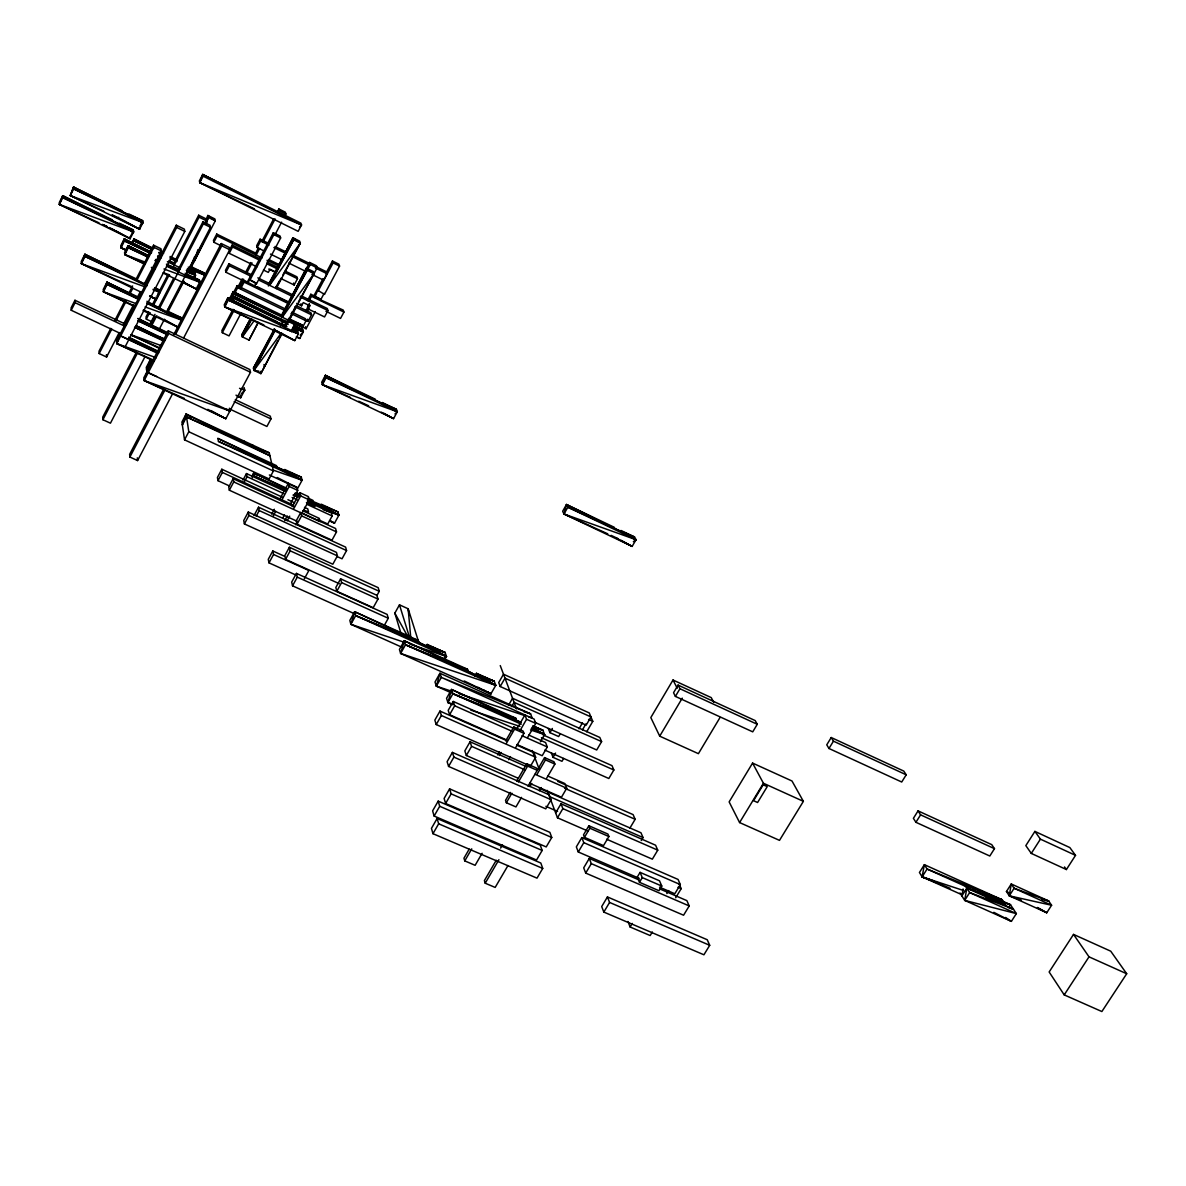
<?xml version="1.0" encoding="UTF-8"?>
<svg xmlns="http://www.w3.org/2000/svg" width="1186" height="1186" viewBox="0 0 1186 1186"><rect width="100%" height="100%" fill="white"/><g stroke="black" fill="none" stroke-linecap="round" stroke-linejoin="round"><path stroke-width="1.5" d="M1008.5 907.794L1010.472 904.71L964.01 883.748L969.659 892.569L1016.358 913.605L964.692 900.382L966.827 888.151L1010.472 904.71L1016.358 913.605L1011.391 921.359L964.692 900.382L960.023 892.999M963.106 888.981L961.876 895.949L966.827 888.151L1013.407 909.143L1009.849 908.239M452.919 704.766L447.923 702.542L451.555 689.496L515.732 718.138L516.518 720.287L521.203 722.659M451.495 692.92L436.344 686.16L439.962 673.277L530.602 713.868L532.232 718.079L528.748 716.922M474.815 676.109L476.446 673.263L494.265 681.283L495.763 685.345L400.616 653.456L404.293 640.796L467.492 669.23L468.188 671.246L495.763 685.345L490.856 693.899L400.616 653.456L399.43 649.454L404.293 640.796L467.907 670.446L405.493 644.769L404.293 640.796M401.283 646.948L350.863 624.31L354.644 611.724L418.213 640.381L418.836 642.352L446.47 656.481L444.854 659.342M197.958 249.653L194.148 261.528L202.91 243.501M206.097 224.198L208.262 217.409L207.846 215.467L214.844 218.906L215.289 220.848L188.959 271.535M396.406 409.289L375.666 400.394L325.409 375.325L321.688 382.248L322.414 384.679L397.31 411.764L375.666 400.394L375.236 399.163L325.409 375.325L322.414 384.679L393.559 418.628L397.31 411.764L396.406 409.289L382.307 402.543L382.737 403.774L397.31 411.764L394.982 413.944M252.144 477.81L253.73 472.977L286.612 488.187M230.633 299.035L233.168 291.667L281.586 315.076L282.194 317.225L314.023 273.64L313.341 271.579L306.462 268.214L281.66 316.395M231.774 300.532L233.301 296.085L282.001 319.597L282.609 321.777L280.474 325.809M194.756 256.413L188.885 271.505M205.919 224.184L208.262 217.409L215.289 220.848L207.846 215.467L205.652 220.507M153.528 361.315L150.296 359.729L146.278 367.423L146.59 370.091L150.296 359.729L153.631 361.285M132.358 243.397L133.988 238.994L153.706 248.541M289.325 246.214L293.046 237.867L299.702 241.158L300.325 243.086L276.264 288.569L275.701 286.552L293.935 295.433M303.438 274.974L306.462 268.214L314.023 273.64L298.353 302.089M202.747 243.59L188.604 271.238M126.561 324.682L74.97 300.28L71.116 307.841L71.219 310.258L121.268 333.874M71.219 310.258L75.074 302.682L74.97 300.28M258.385 322.384L249.03 340.071L242.374 336.898L251.61 318.782M282.935 274.856L300.325 243.086L293.046 237.867L269.326 284.329L293.654 239.78L293.046 237.867L268.318 284.699M249.03 340.071L257.436 323.63M279.259 281.171L275.982 287.561L281.201 278.028M131.972 232.678L133.351 229.995L119.326 223.19L119.43 224.154L133.588 231.937L130.149 238.668L59.359 204.437L59.3 202.524L62.725 195.734L112.285 219.781L112.388 220.744L133.588 231.937L130.831 235.51M140.185 225.666L142.72 220.715L128.977 214.029L129.081 214.962L142.972 222.612L139.577 229.209L70.285 195.571L73.562 187.062L122.084 210.678L122.188 211.612L142.972 222.612L140.244 226.126M131.898 243.071L133.988 238.994L152.119 248.111M132.832 243.708L133.988 238.994L137.042 241.04M268.377 285.974L293.046 237.867M274.144 331.013L253.967 370.388L260.846 373.649L282.194 333.503M277.657 340.886L260.846 373.649L260.297 371.366M279.333 337.61L281.023 334.333M280.8 316.543L309.65 262.447L316.454 265.783L317.122 267.814L289.073 320.561L295.314 306.7M110.772 328.359L99.016 351.204L99.179 353.561L106.592 357.045L119.223 332.54M114.968 320.205L125.034 300.636M128.399 294.113L132.595 285.959M135.945 279.436L153.572 245.191L160.999 248.778L161.326 250.913L144.484 283.558M99.179 353.561L111.795 329.041M116.006 320.872L126.101 301.259M129.467 294.706L132.832 288.168M137.042 280L153.883 247.296L153.572 245.191M123.433 324.386L133.544 304.787M137.754 296.619L140.274 291.726M124.826 347.379L184.794 231.403L184.364 229.135L176.284 225.192L116.524 341.034L116.747 343.584L153.439 360.84M176.284 225.192L176.684 227.445L116.747 343.584L152.979 359.847M299.539 227.238L301.511 224.984L202.717 174.461L203.102 176.195L199.767 182.659L298.16 231.329L301.511 224.984L300.903 223.161L202.717 174.461L199.381 180.909L199.767 182.659L254.456 208.855M148.576 312.037L146.026 316.959L146.293 319.138L151.941 321.821M152.816 303.824L155.366 298.902M157.916 293.98L168.101 274.292M173.2 264.448L198.67 215.215L205.741 218.684L206.156 220.64L204.452 223.932M149.614 296.233L156.27 299.421L159.947 292.319L159.621 290.096L154.669 287.724M146.293 319.138L149.703 312.555M153.098 305.973L169.272 274.737M172.682 268.155L199.07 217.171L198.67 215.215M149.94 324.089L154.995 314.349M158.361 307.856L173.497 278.636M177.707 270.512L202.954 221.812L210.055 225.296L210.485 227.282L166.603 311.785M136.375 352.257L102.722 417.146L102.9 419.725L110.446 423.194L145.033 356.601M149.821 326.298L154.877 316.558M151.067 324.667L154.447 318.159M159.502 308.404L203.369 223.798L202.954 221.812M102.9 419.725L137.472 353.057M151.808 325.409L156.878 315.639M204.881 223.932L208.262 217.409M167.834 312.2L183.889 281.29M159.384 328.996L164.439 319.242M194.074 277.939L195.482 275.241L195.097 273.165L187.269 269.385M259.63 248.467L256.191 255.02L255.687 253.137L216.741 234.072L213.45 240.387L213.865 242.255L220.507 245.502M146.59 370.091L150.607 362.367L150.296 359.729M213.865 242.255L217.157 235.925L216.741 234.072M168.264 330.835L143.817 377.815L144.129 380.543L225.829 418.717L250.498 372.256L249.875 369.572L168.264 330.835L168.649 333.429L144.129 380.543L184.453 398.481M173.527 335.089L221.248 243.545L229.209 247.429L229.743 249.712L221.767 245.828L221.248 243.545M175.617 334.333L221.767 245.828M183.578 338.099L232.115 245.117L260.357 258.933M256.932 266.835L229.254 253.344L232.56 246.999L232.115 245.117M251.388 274.722L228.898 263.781L225.488 270.289L225.948 272.276L247.133 282.564M163.727 389.141L129.645 454.312L129.897 457.055L137.576 460.568L172.622 393.693M225.948 272.276L229.358 265.768L228.898 263.781M129.897 457.055L164.928 390.09M268.362 243.234L260.09 239.172L256.68 245.665L257.199 247.592L263.826 250.839M229.639 298.383L233.168 291.667L281.883 316.158L307.13 270.26L306.462 268.214L281.883 316.158L233.657 293.787L233.168 291.667L237.66 294.677M233.686 292.275L237.17 285.633L285.04 308.82L285.337 309.872M257.199 247.592L260.609 241.069L260.09 239.172M230.825 299.168L233.657 293.787L306.107 328.744L315.283 311.562M234.872 293.031L237.66 287.709L237.17 285.633M237.971 286.893L242.226 278.784M245.635 272.291L250.75 262.551M255.865 252.811L258.415 247.948M261.824 241.455L273.758 218.728M277.168 212.235L278.873 208.988L285.337 212.19L285.9 213.984L284.18 217.26M231.181 300.132L233.301 296.085L287.842 323.363M239.261 287.264L243.515 279.155M246.925 272.661L252.04 262.921M263.084 241.914L275.122 218.965M232.367 300.933L233.79 298.22L233.301 296.085L236.31 298.101M240.165 286.656L243.604 280.089L260.179 288.895M240.654 288.702L244.108 282.135L243.604 280.089M233.019 309.353L221.871 330.553L222.316 332.688L229.046 335.905L241.025 313.178M246.732 283.261L273.314 232.708L280.059 236.029L280.637 237.956L256.443 283.899L249.445 279.614L254.827 282.238M247.726 282.876L249.445 279.614M222.316 332.688L234.279 309.931M249.697 280.622L273.892 234.635L273.314 232.708M275.582 233.627L281.601 222.167M254.456 286.152L256.176 282.891L256.443 283.899M186.543 416.983L182.347 424.973L186.098 414.077L269.252 452.8L273.403 470.975L269.103 478.951L184.527 439.843L181.918 422.038L186.098 414.077L269.934 455.78L186.543 416.983L244.79 442.749L269.934 455.78M184.527 439.843L188.796 431.748L186.098 414.077L190.753 417.087M254.338 320.457L242.374 336.898L241.885 334.763L250.409 318.619M242.374 336.898L251.728 319.182M269.593 285.337L293.654 239.78L300.325 243.086L269.593 285.337L269.044 283.321L257.807 277.85M281.26 278.71L294.172 285.011L297.493 278.74L296.9 276.798L285.277 271.12M258.711 371.114L253.967 370.388L253.433 368.105L274.381 328.878M275.241 330.316L253.967 370.388L281.171 333.177M282.194 317.225L307.13 270.26L314.023 273.64M307.752 269.266L310.317 264.463L309.65 262.447M237.378 396.065L240.728 397.636L244.701 390.164L244.123 387.54M288.05 320.383L284.759 328.255L291.741 331.606L295.329 324.86L295.017 323.748L288.05 320.383L284.759 328.255M296.633 303.379L301.57 305.78L303.275 302.578L309.857 305.78L308.152 308.983L324.564 316.944L327.973 310.569L327.292 308.523L301.051 295.744M292.141 329.145L294.291 325.097M307.471 300.607L310.836 294.261L320.591 299.02L321.109 300.636M308.938 301.036L311.473 296.263L310.836 294.261M305.929 310.762L309.353 304.342M313.638 296.322L323.037 278.666M325.616 273.847L332.451 261.009L338.87 264.167L339.567 266.079L324.46 294.38L317.715 290.259L314.69 297.508M282.965 497.438L221.812 469.241L217.423 477.469L217.972 480.671L229.58 486.008M316.365 266.82L326.298 271.698L326.98 273.669L323.541 280.118L311.933 274.426M307.189 311.577L308.849 308.449M318.026 291.237L333.133 262.907L332.451 261.009M217.972 480.671L222.375 472.428L221.812 469.241M291.83 312.096L305.365 318.663L306.018 320.798L302.504 327.38L301.867 325.231M301.392 329.856L302.815 327.203L302.163 325.023L288.465 318.397M304.802 319.76L308.078 321.362L311.562 314.853L310.91 312.763L296.248 305.647M295.032 325.883L302.697 329.589L303.349 331.784L299.776 338.47L296.47 336.883M294.424 506.926L233.153 478.714L228.75 486.957L229.328 490.203L297.404 521.425M229.328 490.203L233.761 481.931L233.153 478.714M235.302 399.697L270.304 416.153L270.957 418.91L266.909 426.471L230.143 409.244M242.982 480.078L246.466 473.57L284.714 491.226M244.479 481.62L247.103 476.728L246.466 473.57M251.981 476.223L253.73 472.977L286.834 489.077M320.917 300.028L343.228 310.065L343.94 312.096L340.545 318.411L325.942 311.295M248.274 512.055L243.738 520.491L244.39 523.93L332.836 564.21L337.402 555.878L336.468 552.38L248.274 512.055L248.941 515.465L244.39 523.93M254.012 515.539L258.518 507.193L345.615 547.117L346.564 550.556L342.042 558.799L337.002 556.501M256.206 516.132L259.2 510.558L258.518 507.193M271.698 514.131L274.337 509.254M280.489 497.868L288.406 483.236L296.945 487.194L297.73 490.396L290.674 503.427M273.21 515.94L275.73 511.285M281.616 500.403L289.162 486.438L288.406 483.236L277.287 477.528M282.742 518.074L284.507 514.813M284.729 520.61L287.249 515.954M292.29 506.644L299.865 492.679L308.419 496.623L309.249 499.884L302.489 512.308M287.16 520.802L289.695 516.147M293.92 508.364L300.666 495.911L299.865 492.679M284.551 556.293L272.795 550.971L268.273 559.318L269 562.861L295.907 575.032M269 562.861L273.551 554.485L272.795 550.971M300.755 512.485L296.233 520.802L297.049 524.197L331.976 540.208L336.513 531.906L335.594 528.496L300.755 512.485L301.585 515.851L297.049 524.197M295.744 524.731L297.434 521.632M376.926 595.52L379.268 591.31L378.186 587.663L289.384 547.25L284.759 555.76L285.559 559.347L339.315 583.72M285.559 559.347L290.199 550.823L289.384 547.25M167.745 310.124L173.037 300.473M177.44 292.423L183.608 281.156M241.885 334.763L250.468 319.064M384.308 625.393L388.282 618.247L387.155 614.422L296.441 573.401L291.697 582.074L292.542 585.825L354.866 613.918M292.542 585.825L297.286 577.137L296.441 573.401M307.411 501.708L331.265 512.723L332.154 515.969L327.751 524.004L317.759 519.409M304.313 578.827L308.879 570.496L273.551 554.485M253.433 368.105L274.796 329.293M300.725 329.426L302.815 327.203L288.761 319.479L296.604 305.247M340.604 578.827L335.831 587.485L336.809 591.251L373.19 607.706L377.978 599.078L376.881 595.298L340.604 578.827L341.598 582.578L336.809 591.251M354.644 611.724L355.696 615.608L418.584 641.552L354.644 611.724L349.84 620.411L350.863 624.31L404.752 642.441M350.863 624.31L355.696 615.608L427.835 646.4L446.47 656.481L444.009 658.319M401.15 633.947L394.834 613.132L399.474 604.83L408.162 608.789L419.073 643.316M400.616 653.456L405.493 644.769L468.188 671.246L495.763 685.345L405.493 644.769M426.234 646.148L427.212 644.428L445.135 652.522L446.47 656.481L409.971 644.206M436.344 686.16L441.311 677.399L439.962 673.277L435.01 682.009L436.344 686.16L452.029 691.379M451.555 689.496L452.948 693.721L516.207 719.428L451.555 689.496L446.544 698.302L447.923 702.542L453.2 704.291M507.119 740.835L439.976 711.081L434.847 720.11L436.226 724.557L528.808 765.4M447.923 702.542L452.948 693.721L521.069 722.318M436.226 724.557L441.37 715.499L439.976 711.081M515.376 729.108L453.274 701.475L448.204 710.355L449.613 714.698L506.837 740.064M449.613 714.698L454.683 705.774L453.274 701.475M452.415 752.398L447.107 761.679L448.575 766.423L545.738 808.852L551.105 799.69L549.296 794.887L452.415 752.398L453.897 757.113L448.575 766.423M500.195 686.516L504.984 678.17L590.969 716.937L586.166 725.165L500.195 686.516L498.728 682.558L503.501 674.226L589.234 712.919L590.969 716.937M525.947 766.408L470.071 741.769L464.838 750.886L466.335 755.497L518.06 778.194M438.197 801.143L432.623 810.853L434.106 816.027L536.532 860.028L542.165 850.451L540.297 845.203L438.197 801.143L439.709 806.287L434.106 816.027M466.335 755.497L471.583 746.35L470.071 741.769M449.613 788.868L444.113 798.445L445.61 803.485L546.212 846.923L551.757 837.479L549.889 832.364L449.613 788.868L451.14 793.879L445.61 803.485M437.115 818.503L431.452 828.362L432.964 833.684L537.006 878.144L542.728 868.419L540.831 863.037L437.115 818.503L438.657 823.796L432.964 833.684M508.483 705.329L512.545 698.287L599.819 737.455L601.613 741.621L596.706 749.982L534.441 722.155M511.64 706.619L514.087 702.379L601.613 741.621M497.631 754.859L499.425 751.761M505.696 740.894L513.76 726.929L523.1 731.08L523.945 733.304L515.851 747.269M499.321 755.571L501.115 752.458M506.496 743.133L514.576 729.138L513.76 726.929M516.636 729.316L524.924 714.95L526.569 719.279L535.775 723.386L527.444 737.766M520.105 730.487L526.569 719.279M508.675 759.692L510.469 756.594M634.525 536.947L614.971 528.645L566.493 504.51L563.973 513.998L636.022 539.719L621.746 531.877L621.019 530.498L634.525 536.947L636.022 539.719L632.153 546.405L563.973 513.998L562.653 511.27L566.493 504.51L614.244 527.281L614.971 528.645L636.022 539.719L633.354 541.676M469.167 849.191L463.948 858.204L464.764 860.888L475.126 865.306L482.109 853.297M464.764 860.888L471.731 848.865M510.143 792.381L505.518 800.342L506.348 802.744L515.954 806.925L521.514 797.377M516.607 781.248L526.777 763.754L536.369 767.994L537.258 770.337L527.637 766.097L526.777 763.754M540.386 741.828L544.596 734.594L542.906 730.279L533.033 725.876M506.348 802.744L511.892 793.182M518.386 782.034L527.637 766.097M560.281 733.749L558.65 736.55L549.933 732.651L552.365 728.456M530.498 766.156L535.672 757.246L533.982 752.739L517.185 745.297M528.793 735.083L545.59 742.555L547.295 746.958L542.195 755.719L516.933 744.526M527.992 786.244L544.582 757.587L554.01 761.768L554.9 764.08L546.672 778.179M529.92 786.57L531.743 783.427M537.228 774.013L545.456 759.885L544.582 757.587M563.646 758.447L561.971 761.308L553.047 757.35L555.552 753.066M500.625 848.094L502.479 844.892M496.267 860.25L484.392 880.575L485.207 883.214L495.17 887.424L507.979 865.543M485.207 883.214L498.921 859.717M539.348 790.706L541.187 787.578M579.02 728.782L582.489 722.837M582.445 729.85L585.928 723.89M586.699 731.762L592.792 721.325L591.058 717.308M547.962 776.104L564.892 783.575L566.715 788.245L561.452 797.244L529.742 783.323M555.656 812.929L561.008 803.782L655.591 845.218L657.756 850.154L652.344 859.168L606.609 839.214M587.974 831.09L557.479 817.791L562.861 808.63L561.008 803.782M543.099 734.935L611.991 765.637L613.859 769.996L608.833 778.505L544.819 750.086M713.675 702.186L711.229 697.605L673.011 680.008L650.817 717.574L659.712 736.165L698.406 753.673L720.05 717.471M659.564 887.158L674.804 893.755L680.349 884.593L678.066 879.434L581.822 837.583L576.337 846.878L578.279 851.978L639.239 878.366M588.879 825.752L583.497 834.87L584.461 837.331L603.496 845.618L608.907 836.53L607.899 834.054L588.879 825.752L589.857 828.213L608.907 836.53M584.461 837.331L589.857 828.213M578.279 851.978L583.794 842.653L581.822 837.583M678.066 685.093L673.544 692.728L675.397 696.404L752.725 731.851L757.276 724.29L755.2 720.584L678.066 685.093L679.934 688.74L757.276 724.29M675.397 696.404L679.934 688.74M659.712 736.165L682.261 698.139M639.758 880.264L589.279 858.427L583.705 867.841L585.706 873.089L683.581 915.221L689.214 905.941L686.872 900.634L659.95 888.996M585.706 873.089L591.31 863.645L589.279 858.427M629.914 828.08L635.147 819.304L633.116 814.619L557.776 781.411M607.44 896.942L601.702 906.564L603.822 912.078L703.921 954.789L709.717 945.301L707.227 939.727L607.44 896.942L609.589 902.442L709.717 945.301M641.255 840.533L643.034 837.568L640.959 832.765L539.23 788.29M603.822 912.078L609.589 902.442M640.084 872.377L637.297 877.047L639.476 882.295L658.971 890.716L661.788 886.061L659.52 880.813L640.084 872.377L642.278 877.61L661.788 886.061M639.476 882.295L642.278 877.61M652.33 931.974L650.165 935.546L630.137 927.007L632.286 923.42M666.843 893.577L668.682 890.553M752.576 763.087L729.138 801.899L739.59 822.565L779.498 840.37L803.382 801.336L791.996 780.996L752.576 763.087L763.428 783.249L803.382 801.336M675.679 897.772L681.194 888.655L678.911 883.496M739.59 822.565L763.428 783.249M831.223 737.529L826.761 744.823L828.97 748.485L901.716 782.019L906.208 774.799L903.791 771.093L831.223 737.529L833.447 741.176L906.208 774.799M828.97 748.485L833.447 741.176M918.053 810.883L913.398 818.325L915.918 822.298L989.806 856.025L994.476 848.672L991.748 844.64L918.053 810.883L920.588 814.841L994.476 848.672M915.918 822.298L920.588 814.841M964.692 900.382L969.659 892.569L1013.407 909.143M1034.904 831.401L1025.831 845.618L1031.286 853.416L1066.392 869.546L1075.524 855.358L1069.846 847.575L1034.904 831.401L1040.418 839.139L1075.524 855.358M1006.44 891.531L1011.258 883.985L1048.646 900.96L1051.597 905.244L1046.764 912.76L1009.286 895.815L1006.44 891.531L1009.434 892.895M1031.286 853.416L1040.418 839.139M1073.523 934.405L1049.15 971.986L1064.213 994.891L1101.868 1011.539L1126.7 973.75L1110.733 951.187L1073.523 934.405L1089.015 956.835L1126.7 973.75M1064.213 994.891L1089.015 956.835M156.952 295.951L159.947 292.319L155.44 289.844M193.526 277.583L195.482 275.241L187.551 270.882M241.307 393.782L244.701 390.164L241.514 388.43M300.191 335.134L303.349 331.784L293.935 326.61M1045.059 900.248L1048.646 900.96L1014.119 888.255L1011.258 883.985L1009.286 895.815L1021.413 900.263M1041.604 899.388L1048.646 900.96M995.01 898.084L1002.2 899.789L1005.105 904.206L986.085 897.935M1003.386 902.887L1010.472 904.71M995.113 897.802L1002.2 899.789L924.368 864.668L919.447 872.496L922.13 876.869L961.979 894.778M508.631 716.107L515.732 718.138M458.76 666.695L467.492 669.23M411.201 638.335L418.213 640.381M995.306 897.52L1002.2 899.789L927.067 869.027L924.368 864.668L922.13 876.869L950.09 888.27M963.61 890.538L922.13 876.869L927.067 869.027L1005.105 904.206M532.484 726.825L542.906 730.279L533.151 726.158M470.768 710.117L519.987 726.44M530.527 729.924L544.596 734.594L532.618 727.492M523.649 711.541L530.602 713.868L441.311 677.399L534.1 719.057L535.775 723.386M458.997 693.706L525.25 715.766M485.726 678.407L494.265 681.283L476.624 673.767M434.832 649.038L445.135 652.522L427.36 644.932M323.229 509.713L338.914 515.169L334.541 523.174L329.56 520.876M272.795 469.967L302.089 480.241L297.805 488.143L269.37 474.978M934.227 881.124L922.13 876.869L936.91 882.488M226.941 409.378L229.921 411.008L144.129 380.543L147.879 370.017L148.191 372.715L229.921 411.008L229.372 408.221M156.181 357.712L116.747 343.584L120.468 333.399L120.705 335.934L157.397 353.22M239.528 388.326L244.701 390.164M130.697 334.645L161.563 345.734M151.734 334.289L163.876 338.662M136.405 303.735L103.419 291.756L103.241 289.473L106.977 282.179L138.614 297.286M145.092 306.892L181.562 320.131L146.886 303.394M144.573 286.701L81.374 263.633L81.256 261.454L84.903 254.278L137.354 279.422L137.472 280.519L147.108 285.574M153.113 289.829L159.947 292.319L155.129 289.784M276.857 317.67L288.969 322.118M294.158 324.015L302.815 327.203L288.331 319.553M274.44 321.198L286.345 325.557M293.15 328.048L303.349 331.784L293.639 326.669M170.265 262.373L173.705 263.633M187.447 268.703L204.629 275.048L204.229 272.988L190.264 266.227L190.457 267.25L204.629 275.048L188.263 267.132M126.161 249.697L120.972 247.785L120.764 245.754L124.263 238.92L150.77 251.728M167.76 265.027L179.887 269.489M186.825 272.039L195.482 275.241L186.335 270.408M145.226 262.121L124.797 254.59L124.574 252.544L128.088 245.665L148.087 255.316M163.964 269L199.722 282.164L196.179 288.969L162.971 272.988M133.588 231.937L59.359 204.437L62.725 195.734L112.388 220.744L133.351 229.995L133.588 231.937L62.784 197.617L62.725 195.734L67.335 198.818M142.972 222.612L70.285 195.571L73.562 187.062L122.188 211.612L142.72 220.715L142.972 222.612L73.651 188.885L73.562 187.062L76.571 189.078M307.426 500.625L338.914 515.169L338.01 511.952L308.36 499.528M301.303 477.157L276.827 467.151L217.913 438.435L218.461 441.429L302.089 480.241L301.303 477.157L284.759 469.478L285.129 471.005L302.089 480.241L276.827 467.151L218.461 441.429M269.252 452.8L253.078 446.603L252.766 445.121M533.211 726.336L542.906 730.279M154.729 288.094L159.621 290.096M494.265 681.283L476.728 674.063L495.763 685.345M294.276 326.106L302.697 329.589M292.631 329.53L297.73 331.635L298.368 333.844L294.78 340.575L224.732 306.892L224.273 304.713L227.831 297.923L276.887 321.584L277.183 322.681L285.337 326.98M445.135 652.522L427.464 645.228L446.47 656.481L355.696 615.608M187.373 269.948L195.097 273.165M199.322 280.044L185.357 274.262L199.722 282.164L199.322 280.044L185.164 273.225M288.761 319.479L302.163 325.023M190.457 267.25L204.229 272.988M438.657 823.796L542.728 868.419M439.709 806.287L542.165 850.451M451.14 793.879L551.757 837.479M591.31 863.645L689.214 905.941M583.794 842.653L680.349 884.593M678.021 887.276L681.194 888.655M545.886 806.332L557.583 811.446M256.769 474.949L253.73 472.977L254.382 476.135L284.699 489.403M294.795 493.836L299.85 496.045M308.271 499.736L338.914 515.169L321.717 505.814L321.302 504.213L338.01 511.952M549.503 796.577L643.034 837.568M453.897 757.113L551.105 799.69M562.861 808.63L657.756 850.154M471.583 746.35L524.998 769.877M535.005 774.28L566.715 788.245M564.595 788.23L635.147 819.304M545.456 759.885L554.9 764.08M441.37 715.499L535.672 757.246M514.576 729.138L523.945 733.304M454.683 705.774L511.937 731.228M522.033 735.72L547.295 746.958M148.191 372.715L156.596 376.466M452.948 693.721L521.262 724.186M531.269 728.649L544.596 734.594L531.951 727.759M541.409 737.722L613.859 769.996M158.894 347.498L130.638 334.778L158.998 348.195M120.705 335.934L158.598 352.968M588.553 719.428L592.792 721.325M138.065 320.828L167.686 334.244M607.736 533.833L563.973 513.998L567.842 507.223L566.493 504.51L572.556 508.572M164.439 340.782L134.522 327.247L162.897 340.708M297.286 577.137L388.282 618.247M135.041 306.151L103.419 291.756L106.977 282.179L139.37 298.294M143.373 309.946L150.029 312.971M614.971 528.645L567.842 507.223L636.022 539.719M290.199 550.823L379.268 591.31M341.598 582.578L377.978 599.078M138.792 298.887L107.155 284.447L106.977 282.179L111.484 285.159M147.123 302.697L181.769 319.923M350.463 397.488L322.414 384.679L326.15 377.741L325.409 375.325M358.721 401.239L368.624 405.76M248.941 515.465L337.402 555.878M137.472 280.519L85.036 256.443L84.903 254.278L144.929 284.091L144.781 282.98M132.18 286.879L81.374 263.633L84.903 254.278L90.996 258.311M375.666 400.394L326.15 377.741L397.31 411.764M259.2 510.558L346.564 550.556M263.826 324.92L224.732 306.892L227.831 297.923L277.183 322.681L286.923 326.417M287.931 499.721L294.543 502.775M304.461 507.341L307.767 508.868L308.582 512.13L303.616 509.847M222.375 472.428L293.668 505.266M302.697 510.736L319.256 518.356L320.116 521.662M233.761 481.931L318.456 520.906M301.585 515.851L336.513 531.906M148.294 256.962L128.325 247.711L128.088 245.665L149.125 256.22M166.603 265.442L178.256 270.838L178.078 269.8L166.411 264.167M277.183 322.681L228.305 300.073L227.831 297.923L233.894 301.97M144.766 263.826L124.797 254.59L128.088 245.665L132.595 248.66M164.735 273.047L169.731 275.36M289.162 486.438L297.73 490.396M296.47 492.739L299.761 494.265M307.975 498.061L312.911 500.344L313.326 501.945M300.666 495.911L309.249 499.884M254.382 476.135L285.87 490.678M294.158 494.503L297.478 496.03M293.016 495.066L298.012 497.364M306.418 502.671L314.868 506.57L314.453 504.954M247.103 476.728L283.795 493.658M292.127 497.497L297.123 499.81M307.13 504.421L332.154 515.969M99.031 222.879L59.359 204.437L62.784 197.617L112.388 220.744M102.337 224.406L107.289 226.719L103.983 224.999M152.282 249.371L134.226 240.995L152.238 249.697M158.835 252.425L162.126 253.952M170.324 257.762L176.892 260.816M150.963 253.226L124.471 240.936L124.263 238.92L151.615 252.662M157.59 256.295L160.896 257.836M169.168 261.676L174.134 263.974L173.971 262.951L169.005 260.549M217.913 438.435L276.471 465.624L276.827 467.151M188.796 431.748L273.403 470.975M103.76 211.197L70.285 195.571L73.651 188.885L122.188 211.612M112.121 215.111L118.822 218.239L118.719 217.29M234.191 401.639L270.957 418.91M135.93 325.616L164.217 339.003M75.074 302.682L125.138 326.358M128.711 337.284L158.39 351.278M611.101 535.36L617.891 538.577M167.448 332.554L137.798 318.485L167.582 333.296M168.649 333.429L250.498 372.256M138.08 320.902L167.819 335.001M146.945 301.259L181.666 319.894M138.614 299.45L107.155 284.447L103.419 291.756L134.863 306.714M143.135 310.658L177.87 327.188M146.619 285.945L85.036 256.443L81.374 263.633L141.282 292.26M153.276 289.132L159.947 292.319M144.707 264.181L124.797 254.59L128.325 247.711L148.25 257.318M151.348 267.384L154.669 268.985M279.17 332.11L273.595 329.426L294.78 340.575L280.563 332.777M158.791 252.87L162.067 254.456M170.25 258.415L176.803 261.587M149.243 252.9L124.471 240.936L120.972 247.785L125.924 250.172L120.972 247.785L124.263 238.92L131.957 244.049M167.404 261.676L178.967 267.265M187.225 271.253L195.482 275.241M288.361 321.495L295.329 324.86M194.578 278.606L201.131 281.764M288.154 324.445L233.79 298.22L287.16 323.244M293.416 326.995L303.349 331.784M154.892 260.52L158.212 262.121M166.514 266.138L199.722 282.164L185.92 274.885M293.105 329.397L297.73 331.635M120.201 218.906L125.716 221.589M288.094 301.689L257.154 286.671L257.421 287.694M266.183 291.8L272.839 295.047M278.102 297.597L286.256 301.555M244.108 282.135L288.524 303.675M295.106 306.877L311.562 314.853M153.883 247.296L161.326 250.913M237.66 287.709L286.019 311.117M291.015 313.534L306.018 320.798M160.273 251.714L163.564 253.3M170.132 256.487L176.699 259.66M108.949 227.49L114.582 230.217M176.684 227.445L184.794 231.403M263.44 270.023L268.332 272.395L269.993 269.252L276.457 272.409M314.364 296.515L320.783 299.643L324.134 293.387L324.46 294.38M311.473 296.263L343.94 312.096M300.028 296.96L327.973 310.569M229.358 265.768L250.557 276.071M258.696 280.029L292.942 296.693M295.106 493.094L300.088 495.511M464.26 680.972L490.856 693.899L487.891 692.031M203.369 223.798L210.485 227.282M268.585 259.452L279.837 264.952M217.157 235.925L262.062 257.881M267.043 260.327L278.68 266.02M266.998 262.18L278.621 267.858M232.56 246.999L260.164 260.49M266.657 263.663L276.397 268.421M284.507 272.38L297.493 278.74M268.733 269.044L275.374 272.291M274.974 246.48L286.567 252.188M293.194 255.435L309.739 263.574M310.317 264.463L317.122 267.814M260.609 241.069L268.911 245.146M273.892 247.592L285.5 253.3M292.141 256.561L308.731 264.715M315.357 267.977L326.98 273.669M199.07 217.171L206.156 220.64M270.467 254.086L282.075 259.778M288.717 263.04L305.291 271.164M333.133 262.907L339.567 266.079M273.892 234.635L280.637 237.956M128.74 337.476L158.524 352.153M285.9 213.984L279.422 210.782L278.873 208.988M203.102 176.195L301.511 224.984L199.767 182.659L202.717 174.461L213.776 180.88M135.841 325.646L165.017 340.071M147.479 302.326L160.436 308.775M158.049 255.894L161.266 257.51M169.316 261.557L174.134 263.974M155.603 259.467L158.835 261.098M166.929 265.16L178.256 270.838M112.344 214.962L118.822 218.239M170.265 257.229L176.862 260.549M477.899 687.272L490.856 693.899L483.117 689.703M532.114 728.234L544.596 734.594M993.824 912.33L1011.391 921.359L1005.58 917.475M329.738 520.698L334.541 523.174L329.856 520.624M235.984 395.16L240.728 397.636L240.165 394.982M226.645 409.303L229.921 411.008M207.817 409.363L225.829 418.717L210.871 410.564M381.195 412.135L393.559 418.628L383.849 413.306M615.964 537.91L632.153 546.405L621.064 540.327M149.851 296.055L156.27 299.421L155.959 297.167M158.316 316.855L177.9 327.114M110.58 228.349L130.149 238.668L129.911 236.711M291.86 330.42L298.368 333.844L224.732 306.892L228.305 300.073L298.368 333.844L292.053 330.375M296.544 336.765L299.776 338.47L296.648 336.75M182.377 281.705L196.179 288.969L183.415 281.957M1037.468 907.868L1046.764 912.76L1037.542 907.483M120.409 219.084L139.577 229.209L139.34 227.312M189.968 267.31L204.629 275.048M237.556 395.902L240.728 397.636M150.266 296.129L156.27 299.421M164.246 319.612L178.004 327.128M127.258 222.434L139.577 229.209M115.991 230.899L130.149 238.668M1064.524 866.936L1066.392 869.546M394.834 613.132L407.762 636.511M673.011 680.008L677.221 688.251M627.928 921.463L630.137 927.007M548.288 728.5L549.933 732.651M551.371 753.006L553.047 757.35M500.255 665.583L516.547 708.917M532.188 750.516L539.348 769.581M547.176 790.395L557.479 817.791M476.446 673.263L477.157 675.279M427.212 644.428L427.835 646.4M309.857 305.78L309.22 303.735L307.515 306.937L308.152 308.983M399.474 604.83L409.6 637.579M307.441 319.242L308.078 321.362M300.947 303.749L301.57 305.78M293.579 283.054L294.172 285.011M305.499 326.699L306.107 328.744M291.415 330.494L291.741 331.606M263.959 364.517L264.508 366.756M228.809 251.447L229.254 253.344M244.494 441.266L244.79 442.749M408.992 614.155L408.162 608.789L410.727 637.371M137.309 457.826L137.576 460.568M106.414 354.658L106.592 357.045M763.191 784.791L753.555 800.683L757.587 802.507L767.238 786.629L763.191 784.791M1014.119 888.255L1009.286 895.815L1051.597 905.244L1014.119 888.255M182.911 318.411L168.012 312.378L167.834 311.221L182.911 318.411"/></g></svg>
